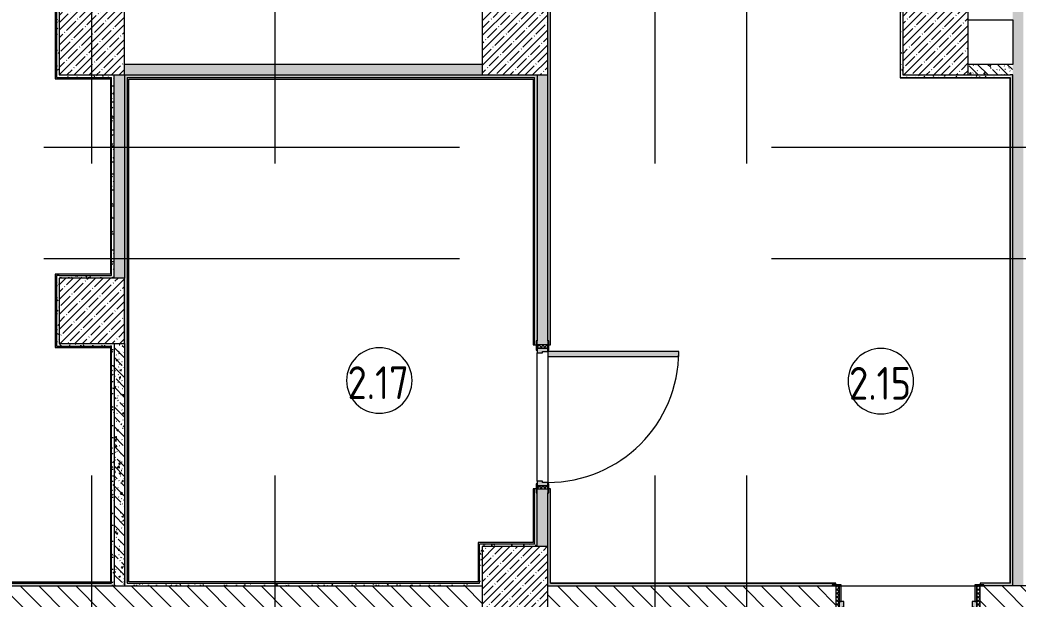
# Model space of a CAD drawing. Header units: millimetres. Extents: x -6228 to 201956, y -8553 to 30426.
# Drawn here: x 166963 to 174582, y 18700 to 23120 of the extents above; entities that cross this region are included whole.
import ezdxf

# ---------------------------------------------------------------- set-up
doc = ezdxf.new("R2010")
doc.units = ezdxf.units.MM
doc.linetypes.add('Осевая', pattern=[15875, 3175, -2381.25, 7937.5, -2381.25])
for name, color, linetype, lineweight in [('A-AREA-IDEN', 7, 'Continuous', 9), ('A-WALL-4', 7, 'Continuous', 13), ('I-WALL-5', 7, 'Continuous', 9), ('S-COLS-2', 7, 'Continuous', 9), ('Оси-2', 7, 'Осевая', 9)]:
    doc.layers.add(name, color=color, linetype=linetype, lineweight=lineweight)
for name, color, linetype, lineweight, true_color in [('A-DOOR-5', 7, 'Continuous', 9, 0xaaaaaa), ('A-DOOR-6', 7, 'Continuous', 9, 0xe2e2e2), ('A-DOOR-FRAM-4', 7, 'Continuous', 9, 0xe2e2e2), ('A-DOOR-FRAM-5', 7, 'Continuous', 9, 0xaaaaaa), ('I-WALL-6', 7, 'Continuous', 9, 0x787878), ('I-WALL-7', 9, 'Continuous', 9, 0x808080)]:
    doc.layers.add(name, color=color, linetype=linetype, lineweight=lineweight, true_color=true_color)
doc.styles.add('GOST Common', font='GOST_Common.ttf', dxfattribs={"width": 0.9, "height": 250})
pattern_1 = [(135, (96951.9, 0), (-75.43415, -75.43415), [106.68, -17.78, 3.556, -17.78]), (135, (96951.9, 75.39), (-75.43415, -75.43415), []), (50, (96951.9, 0), (127.52922, -11.15758), [13.335, -146.685]), (355, (96951.9, 0), (-24.66966, 133.74002), [10.668, -117.348]), (100.451, (96962.52, -0.93), (102.85973, 122.58178), [11.333, -124.663]), (46.184, (96951.9, 35.56), (189.75516, -29.43036), [20.002, -220.027]), (96.636, (96967.7, 33.1), (166.1822, 173.1996), [17, -186.995]), (351.184, (96951.9, 35.56), (166.18393, 173.19757), [16.002, -176.022]), (21, (96969.68, 26.67), (106.13027, -71.58603), [13.335, -146.685]), (326, (96969.68, 26.67), (43.26188, 128.93175), [10.668, -117.348]), (71.451, (96978.52, 20.7), (149.39198, 57.34505), [11.333, -124.663]), (37.5, (96951.896, 0), (2.162228, 59.188357), [3.353, -112.573, 3.353, -115.773, -117.792]), (37.5, (96951.896, 0), (2.162228, 59.188357), [-235.052, 3.353, -114.44]), (7.5, (96951.896, 0), (46.773857, 70.12615), [3.353, -64.567, 3.353, -109.906, -44.894]), (7.5, (96951.896, 0), (46.773857, 70.12615), [-181.178, 3.353, -41.542]), (327.5, (96912.247, 0), (94.91367, -4.010093), [3.353, -41.097, 3.353, -135.331, -184.023]), (327.5, (96912.247, 0), (94.91367, -4.010093), [-183.134, 3.353, -180.67]), (317.5, (96894.47, 0), (103.69057, 17.79882), [3.353, -54.432, 3.353, -88.748, -130.683]), (317.5, (96894.47, 0), (103.69057, 17.79882), [-149.885, 3.353, -127.33])]
pattern_2 = [(0, (96951.896, 0), (121.92, 30.48), [10.058, -81.382, 10.058, -81.382, -487.68]), (0, (96951.896, 0), (121.92, 30.48), [-182.88, 10.058, -172.822, 10.058, -81.382, -213.36]), (0, (96951.896, 0), (121.92, 30.48), [-457.2, 10.058, -50.902, 10.058, -142.342]), (120, (96997.616, 15.24), (-87.356454, 90.345817), [10.058, -81.382, 10.058, -81.382, -487.68]), (120, (96997.616, 15.24), (-87.356454, 90.345817), [-182.88, 10.058, -172.822, 10.058, -81.382, -213.36]), (120, (96997.616, 15.24), (-87.356454, 90.345817), [-457.2, 10.058, -50.902, 10.058, -142.342]), (240, (97012.856, 76.2), (-34.563546, -120.825817), [10.058, -81.382, 10.058, -81.382, -487.68]), (240, (97012.856, 76.2), (-34.563546, -120.825817), [-182.88, 10.058, -172.822, 10.058, -81.382, -213.36]), (240, (97012.856, 76.2), (-34.563546, -120.825817), [-457.2, 10.058, -50.902, 10.058, -142.342])]

# ---------------------------------------------------------------- blocks, each defined once
blk = doc.blocks.new('BSC_Колонна _Прямоугольная - 500х500-V195-План зашивки приборов отопления в осях 1 этажа 12-23')
at = {"layer": 'S-COLS-2'}
h = blk.add_hatch(dxfattribs=at)
h.set_pattern_fill('FP_171', color=256, style=0, pattern_type=2)
h.set_pattern_definition([(45, (-77000, -22950), (-57.02463, 57.02463), []), (45, (-76942.975, -22950), (-57.02463, 57.02463), [100.806, -20.161, 3.353, -16.808])])
h.paths.add_polyline_path([(-250, -250), (250, -250), (250, 250), (-250, 250)])
for p, q in [((250, 250), (-250, 250)), ((-250, 250), (-250, -250)), ((250, -250), (250, 250)), ((-250, -250), (250, -250))]:
    blk.add_line(p, q, dxfattribs=at)
blk = doc.blocks.new('BSC_Колонна _Прямоугольная - 500х500-V196-План зашивки приборов отопления в осях 1 этажа 12-23')
at = {"layer": 'S-COLS-2'}
h = blk.add_hatch(dxfattribs=at)
h.set_pattern_fill('FP_172', color=256, style=0, pattern_type=2)
h.set_pattern_definition([(45, (-73790, -22950), (-57.02463, 57.02463), []), (45, (-73732.975, -22950), (-57.02463, 57.02463), [100.806, -20.161, 3.353, -16.808])])
h.paths.add_polyline_path([(-250, -250), (250, -250), (250, 250), (-250, 250), (-250, -32)])
for p, q in [((250, 250), (-250, 250)), ((-250, 250), (-250, -250)), ((250, -250), (250, 250)), ((-250, -250), (250, -250))]:
    blk.add_line(p, q, dxfattribs=at)
blk = doc.blocks.new('BSC_Колонна _Прямоугольная - 500х500-V197-План зашивки приборов отопления в осях 1 этажа 12-23')
at = {"layer": 'S-COLS-2'}
h = blk.add_hatch(dxfattribs=at)
h.set_pattern_fill('FP_173', color=256, style=0, pattern_type=2)
h.set_pattern_definition([(45, (-70560, -22950), (-57.02463, 57.02463), []), (45, (-70502.975, -22950), (-57.02463, 57.02463), [100.806, -20.161, 3.353, -16.808])])
h.paths.add_polyline_path([(-208.7, -250), (250, -250), (250, 250), (-250, 250), (-250, -250)])
for p, q in [((250, 250), (-250, 250)), ((-250, 250), (-250, -250)), ((250, -250), (250, 250)), ((-250, -250), (250, -250))]:
    blk.add_line(p, q, dxfattribs=at)
blk = doc.blocks.new('110_Дверь_СКБ_1Ст_Внутренняя1 - Д-4 1100x2100h_су мгн-32375332-План зашивки приборов отопления в осях 1 этажа 12-23')
at = {"layer": 'A-DOOR-5'}
h = blk.add_hatch(dxfattribs=at)
h.set_pattern_fill('FP_35', color=256, style=0, pattern_type=2)
h.set_pattern_definition([(135, (1751.41, 164.685), (-14.14214, -14.14214), []), (225, (1751.41, 164.685), (14.14214, -14.14214), [])])
h.paths.add_polyline_path([(554.2, 100), (537.5, 100), (537.5, -100), (562.5, -100), (562.5, 100)])
at = {"layer": 'A-DOOR-6'}
h = blk.add_hatch(color=256, dxfattribs=at)
h.paths.add_polyline_path([(-487.5, 100), (-512.5, 100), (-512.5, 20), (-477.5, 20), (-477.5, 60), (-487.5, 60)])
h.paths.add_polyline_path([(537.5, 100), (512.5, 100), (512.5, 60), (502.5, 60), (502.5, 20), (537.5, 20)])
at = {"layer": 'A-DOOR-FRAM-4'}
for points in [[(-487.5, 1100), (-487.5, 100), (-447.5, 100), (-447.5, 1100)], [(-567.5, 108), (-567.5, 100), (-497.5, 100), (-497.5, 108)], [(-512.5, 100), (-512.5, 99), (-497.5, 100)], [(554.2, 108), (522.5, 108), (522.5, 100), (592.5, 100), (592.5, 108)], [(522.5, 100), (522.5, 99), (537.5, 100)], [(-497.5, 20), (-512.5, 20), (-512.5, -100), (-497.5, -100)], [(537.5, 20), (522.5, 20), (522.5, -100), (537.5, -100)], [(-567.5, -100), (-567.5, -108), (-497.5, -108), (-497.5, -100)], [(554.2, -100), (522.5, -100), (522.5, -108), (592.5, -108), (592.5, -100)]]:
    blk.add_hatch(color=256, dxfattribs=at).paths.add_polyline_path(points)
at = {"layer": 'A-DOOR-FRAM-5'}
h = blk.add_hatch(dxfattribs=at)
h.set_pattern_fill('FP_36', color=256, style=0, pattern_type=2)
h.set_pattern_definition([(45, (-371.384, 164.685), (-14.1421, 14.1421), []), (135, (-371.384, 164.685), (-14.1421, -14.1421), [])])
h.paths.add_polyline_path([(-512.5, 100), (-537.5, 100), (-537.5, -100), (-512.5, -100)])
at = {"layer": 'A-DOOR-5'}
for p, q in [((-487.5, 1100), (-487.5, 100)), ((-447.5, 1100), (-487.5, 1100)), ((-447.5, 100), (-447.5, 1100)), ((-487.5, 100), (-447.5, 100))]:
    blk.add_line(p, q, dxfattribs=at)
blk.add_arc((-487.5, 100), 1000, 360, 90, dxfattribs=at)
at = {"layer": 'A-DOOR-FRAM-5'}
for p, q in [((-497.5, 108), (-567.5, 108)), ((-567.5, 108), (-567.5, 100)), ((-567.5, 100), (-497.5, 100)), ((-512.5, 100), (-537.5, 100)), ((-537.5, 100), (-537.5, -100)), ((-487.5, 100), (-512.5, 100)), ((-512.5, 100), (-512.5, 20)), ((-512.5, -100), (-512.5, 100)), ((-497.5, 100), (-512.5, 100)), ((-512.5, 100), (-512.5, 99)), ((-512.5, 99), (-497.5, 99)), ((-497.5, 100), (-497.5, 108)), ((-497.5, 99), (-497.5, 100)), ((-487.5, 60), (-487.5, 100)), ((512.5, 100), (512.5, 60)), ((537.5, 100), (512.5, 100)), ((592.5, 108), (522.5, 108)), ((522.5, 108), (522.5, 100)), ((537.5, 100), (522.5, 100)), ((522.5, 100), (522.5, 99)), ((522.5, 100), (592.5, 100)), ((522.5, 99), (537.5, 99)), ((537.5, 20), (537.5, 100)), ((562.5, 100), (537.5, 100)), ((537.5, 100), (537.5, -100)), ((537.5, 99), (537.5, 100)), ((562.5, -100), (562.5, 100)), ((592.5, 100), (592.5, 108)), ((-512.5, 20), (-477.5, 20)), ((-497.5, 20), (-512.5, 20)), ((-512.5, 20), (-512.5, -100)), ((-497.5, -100), (-497.5, 20)), ((-477.5, 60), (-487.5, 60)), ((-477.5, 20), (-477.5, 60)), ((512.5, 60), (502.5, 60)), ((502.5, 60), (502.5, 20)), ((502.5, 20), (537.5, 20)), ((537.5, 20), (522.5, 20)), ((522.5, 20), (522.5, -100)), ((537.5, -100), (537.5, 20)), ((-497.5, -100), (-567.5, -100)), ((-567.5, -100), (-567.5, -108)), ((-567.5, -108), (-497.5, -108)), ((-537.5, -100), (-512.5, -100)), ((-512.5, -100), (-497.5, -100)), ((-497.5, -108), (-497.5, -100)), ((522.5, -100), (537.5, -100)), ((592.5, -100), (522.5, -100)), ((522.5, -100), (522.5, -108)), ((522.5, -108), (592.5, -108)), ((537.5, -100), (562.5, -100)), ((592.5, -108), (592.5, -100))]:
    blk.add_line(p, q, dxfattribs=at)
blk = doc.blocks.new('110_Дверь_СКБ_1Ст_Внутренняя1 - Д-4 1100x2100h_су мгн-32391219-План зашивки приборов отопления в осях 1 этажа 12-23')
at = {"layer": 'A-DOOR-5'}
h = blk.add_hatch(dxfattribs=at)
h.set_pattern_fill('FP_60', color=256, style=0, pattern_type=2)
h.set_pattern_definition([(135, (1751.41, 104.685), (-14.14214, -14.14214), []), (225, (1751.41, 104.685), (14.14214, -14.14214), [])])
h.paths.add_polyline_path([(562.5, 40), (537.5, 40), (537.5, -40), (562.5, -40)])
at = {"layer": 'A-DOOR-6'}
h = blk.add_hatch(color=256, dxfattribs=at)
h.paths.add_polyline_path([(537.5, 40), (512.5, 40), (512.5, 0), (502.5, 0), (502.5, -40), (537.5, -40)])
h.paths.add_polyline_path([(-477.5, -40), (-477.5, 0), (-487.5, 0), (-487.5, 40), (-512.5, 40), (-512.5, -40), (-492.7, -40)])
at = {"layer": 'A-DOOR-FRAM-4'}
for points in [[(-447.5, 162.5), (-447.5, 1040), (-487.5, 1040), (-487.5, 40), (-447.5, 40)], [(-497.5, 40), (-497.5, 48), (-567.5, 48), (-567.5, 40)], [(-497.5, 39), (-497.5, 40), (-512.5, 39)], [(592.5, 48), (522.5, 48), (522.5, 40), (592.5, 40)], [(537.5, 39), (537.5, 40), (522.5, 39)], [(-497.5, -40), (-567.5, -40), (-567.5, -48), (-497.5, -48)], [(592.5, -48), (592.5, -40), (522.5, -40), (522.5, -48)]]:
    blk.add_hatch(color=256, dxfattribs=at).paths.add_polyline_path(points)
at = {"layer": 'A-DOOR-FRAM-5'}
h = blk.add_hatch(dxfattribs=at)
h.set_pattern_fill('FP_61', color=256, style=0, pattern_type=2)
h.set_pattern_definition([(45, (-371.384, 104.685), (-14.1421, 14.1421), []), (135, (-371.384, 104.685), (-14.1421, -14.1421), [])])
h.paths.add_polyline_path([(-512.5, 40), (-537.5, 40), (-537.5, -40), (-512.5, -40)])
at = {"layer": 'A-DOOR-5'}
for p, q in [((-487.5, 1040), (-487.5, 40)), ((-447.5, 1040), (-487.5, 1040)), ((-447.5, 40), (-447.5, 1040)), ((-487.5, 40), (-447.5, 40))]:
    blk.add_line(p, q, dxfattribs=at)
blk.add_arc((-487.5, 40), 1000, 360, 90, dxfattribs=at)
at = {"layer": 'A-DOOR-FRAM-5'}
for p, q in [((-497.5, 48), (-567.5, 48)), ((-567.5, 48), (-567.5, 40)), ((-567.5, 40), (-497.5, 40)), ((-512.5, 40), (-537.5, 40)), ((-537.5, 40), (-537.5, -40)), ((-487.5, 40), (-512.5, 40)), ((-512.5, 40), (-512.5, -40)), ((-512.5, -40), (-512.5, 40)), ((-497.5, 40), (-512.5, 40)), ((-512.5, 40), (-512.5, 39)), ((-512.5, 39), (-497.5, 39)), ((-497.5, 40), (-497.5, 48)), ((-497.5, 39), (-497.5, 40)), ((-487.5, 0), (-487.5, 40)), ((-477.5, 0), (-487.5, 0)), ((-477.5, -40), (-477.5, 0)), ((512.5, 0), (502.5, 0)), ((502.5, 0), (502.5, -40)), ((512.5, 40), (512.5, 0)), ((537.5, 40), (512.5, 40)), ((592.5, 48), (522.5, 48)), ((522.5, 48), (522.5, 40)), ((537.5, 40), (522.5, 40)), ((522.5, 40), (522.5, 39)), ((522.5, 40), (592.5, 40)), ((522.5, 39), (537.5, 39)), ((537.5, -40), (537.5, 40)), ((562.5, 40), (537.5, 40)), ((537.5, 40), (537.5, -40)), ((537.5, 39), (537.5, 40)), ((562.5, -40), (562.5, 40)), ((592.5, 40), (592.5, 48)), ((-497.5, -40), (-567.5, -40)), ((-567.5, -40), (-567.5, -48)), ((-567.5, -48), (-497.5, -48)), ((-537.5, -40), (-512.5, -40)), ((-497.5, -39), (-512.5, -39)), ((-512.5, -39), (-512.5, -40)), ((-512.5, -40), (-477.5, -40)), ((-512.5, -40), (-497.5, -40)), ((-497.5, -40), (-497.5, -39)), ((-497.5, -48), (-497.5, -40)), ((502.5, -40), (537.5, -40)), ((537.5, -39), (522.5, -39)), ((522.5, -39), (522.5, -40)), ((522.5, -40), (537.5, -40)), ((592.5, -40), (522.5, -40)), ((522.5, -40), (522.5, -48)), ((522.5, -48), (592.5, -48)), ((537.5, -40), (537.5, -39)), ((537.5, -40), (562.5, -40)), ((592.5, -48), (592.5, -40))]:
    blk.add_line(p, q, dxfattribs=at)
blk = doc.blocks.new('BSC_Колонна _Прямоугольная - 500х500-V208-План зашивки приборов отопления в осях 1 этажа 12-23')
at = {"layer": 'S-COLS-2'}
h = blk.add_hatch(dxfattribs=at)
h.set_pattern_fill('FP_179', color=256, style=0, pattern_type=2)
h.set_pattern_definition([(45, (-70560, -20900), (-57.02463, 57.02463), []), (45, (-70502.975, -20900), (-57.02463, 57.02463), [100.806, -20.161, 3.353, -16.808])])
h.paths.add_polyline_path([(-208.7, -250), (250, -250), (250, 250), (-250, 250), (-250, -250)])
for p, q in [((250, 250), (-250, 250)), ((-250, 250), (-250, -250)), ((250, -250), (250, 250)), ((-250, -250), (250, -250))]:
    blk.add_line(p, q, dxfattribs=at)
blk = doc.blocks.new('BSC_Колонна _Прямоугольная - 500х500-V212-План зашивки приборов отопления в осях 1 этажа 12-23')
at = {"layer": 'S-COLS-2'}
h = blk.add_hatch(dxfattribs=at)
h.set_pattern_fill('FP_180', color=256, style=0, pattern_type=2)
h.set_pattern_definition([(45, (-73790, -18850), (-57.02463, 57.02463), []), (45, (-73732.975, -18850), (-57.02463, 57.02463), [100.806, -20.161, 3.353, -16.808])])
h.paths.add_polyline_path([(-250, -250), (250, -250), (250, 250), (-250, 250), (-250, 14.6)])
for p, q in [((250, 250), (-250, 250)), ((-250, 250), (-250, -250)), ((250, -250), (250, 250)), ((-250, -250), (250, -250))]:
    blk.add_line(p, q, dxfattribs=at)
blk = doc.blocks.new('Марка_Помещения - Номер-25198446-План зашивки приборов отопления в осях 1 этажа 12-23')
at = {"layer": 'A-AREA-IDEN'}
for start, end in [(360, 180), (180, 360)]:
    blk.add_arc((0, 0), 2.5, start, end, dxfattribs=at)

msp = doc.modelspace()

# ---------------------------------------------------------------- hatches: boundary and pattern name
at = {"layer": 'I-WALL-5'}
h = msp.add_hatch(dxfattribs=at)
h.set_pattern_fill('FP_159', color=256, style=0, pattern_type=2)
h.set_pattern_definition([(135, (96951.9, 0), (-70.71068, -70.71068), [])])
h.paths.add_polyline_path([(181151.9, 18600), (181151.9, 18800), (177131.9, 18800), (177131.9, 18600), (181136.8, 18600)])
h.paths.add_polyline_path([(175531.9, 18600), (175531.9, 18800), (174291.9, 18800), (174291.9, 18600), (175312.1, 18600)])
h.paths.add_polyline_path([(173127.9, 18600), (173191.9, 18600), (173191.9, 18800), (170991.9, 18800), (170991.9, 18600), (171671.7, 18600)])
h.paths.add_polyline_path([(170491.9, 18600), (170491.9, 18800), (163711.9, 18800), (163711.9, 18600), (170215.5, 18600)])
at = {"layer": 'I-WALL-6'}
h = msp.add_hatch(dxfattribs=at)
h.set_pattern_fill('FP_165', color=256, style=0, pattern_type=2)
h.set_pattern_definition(pattern_1)
h.paths.add_polyline_path([(174541.9, 18800), (174621.9, 18800), (174621.9, 26900), (174541.9, 26900), (174541.9, 18820)])
h = msp.add_hatch(dxfattribs=at)
h.set_pattern_fill('FP_165', color=256, style=0, pattern_type=2)
h.set_pattern_definition(pattern_1)
h.paths.add_polyline_path([(167681.9, 21150), (167761.9, 21150), (167761.9, 22700), (167681.9, 22700), (167681.9, 21170)])
h.paths.add_polyline_path([(167761.9, 23200), (167761.9, 26617.5), (167681.9, 26617.5), (167681.9, 23200)])
h = msp.add_hatch(dxfattribs=at)
h.set_pattern_fill('FP_165', color=256, style=0, pattern_type=2)
h.set_pattern_definition(pattern_1)
h.paths.add_polyline_path([(170911.9, 19100), (170991.9, 19100), (170991.9, 19540), (170911.9, 19540), (170911.9, 19120)])
h.paths.add_polyline_path([(170911.9, 20640), (170991.9, 20640), (170991.9, 22700), (170911.9, 22700), (170911.9, 20670)])
h.paths.add_polyline_path([(170991.9, 23200), (170991.9, 25200), (170911.9, 25200), (170911.9, 23200), (170943.6, 23200)])
h.paths.add_polyline_path([(170911.9, 26300), (170991.9, 26300), (170991.9, 26587.5), (170911.9, 26587.5), (170911.9, 26330)])
h = msp.add_hatch(dxfattribs=at)
h.set_pattern_fill('FP_165', color=256, style=0, pattern_type=2)
h.set_pattern_definition(pattern_1)
h.paths.add_polyline_path([(170491.9, 22700), (170491.9, 22780), (167761.9, 22780), (167761.9, 22700), (170215.5, 22700)])
h = msp.add_hatch(dxfattribs=at)
h.set_pattern_fill('FP_165', color=256, style=0, pattern_type=2)
h.set_pattern_definition(pattern_1)
h.paths.add_polyline_path([(174521.9, 22700), (174541.9, 22700), (174541.9, 22780), (174201.9, 22780), (174201.9, 22700)])
h = msp.add_hatch(dxfattribs=at)
h.set_pattern_fill('FP_165', color=256, style=0, pattern_type=2)
h.set_pattern_definition(pattern_1)
h.paths.add_polyline_path([(167761.9, 18800), (167761.9, 20650), (167681.9, 20650), (167681.9, 18800)])
at = {"layer": 'I-WALL-7'}
h = msp.add_hatch(dxfattribs=at)
h.set_pattern_fill('FP_186', color=256, style=0, pattern_type=2)
h.set_pattern_definition(pattern_2)
h.paths.add_polyline_path([(171011.9, 18800), (171011.9, 19540), (170999.9, 19540), (170999.9, 19510), (170991.9, 19510), (170991.9, 18800)])
h.paths.add_polyline_path([(170999.9, 20640), (171011.9, 20640), (171011.9, 25200), (170999.9, 25200), (170999.9, 25170), (170991.9, 25170), (170992, 20670), (170999.9, 20670)])
h.paths.add_polyline_path([(171011.9, 26300), (171011.9, 26880), (170991.9, 26880), (170991.9, 26330), (170999.9, 26330), (170999.9, 26300)])
h = msp.add_hatch(dxfattribs=at)
h.set_pattern_fill('FP_186', color=256, style=0, pattern_type=2)
h.set_pattern_definition(pattern_2)
h.paths.add_polyline_path([(167241.9, 22700), (167261.9, 22700), (167261.9, 23220), (167241.9, 23220), (167241.9, 22918)])
h = msp.add_hatch(dxfattribs=at)
h.set_pattern_fill('FP_186', color=256, style=0, pattern_type=2)
h.set_pattern_definition(pattern_2)
h.paths.add_polyline_path([(173681.9, 22700), (173701.9, 22700), (173701.9, 23220), (173681.9, 23220), (173681.9, 23200)])
h = msp.add_hatch(dxfattribs=at)
h.set_pattern_fill('FP_186', color=256, style=0, pattern_type=2)
h.set_pattern_definition(pattern_2)
h.paths.add_polyline_path([(167661.9, 22680), (167661.9, 22700), (167241.9, 22700), (167241.9, 22680), (167639.7, 22680)])
h = msp.add_hatch(dxfattribs=at)
h.set_pattern_fill('FP_186', color=256, style=0, pattern_type=2)
h.set_pattern_definition(pattern_2)
h.paths.add_polyline_path([(167681.9, 21170), (167681.9, 22700), (167661.9, 22700), (167661.9, 21170), (167667.2, 21170)])
h = msp.add_hatch(dxfattribs=at)
h.set_pattern_fill('FP_186', color=256, style=0, pattern_type=2)
h.set_pattern_definition(pattern_2)
h.paths.add_polyline_path([(170491.9, 22680), (170891.9, 22680), (170891.9, 22700), (167761.9, 22700), (167761.9, 22680), (170215.5, 22680)])
h = msp.add_hatch(dxfattribs=at)
h.set_pattern_fill('FP_186', color=256, style=0, pattern_type=2)
h.set_pattern_definition(pattern_2)
h.paths.add_polyline_path([(167761.9, 18820), (167781.9, 18820), (167781.9, 22680), (167761.9, 22680), (167761.9, 18864.6)])
h = msp.add_hatch(dxfattribs=at)
h.set_pattern_fill('FP_186', color=256, style=0, pattern_type=2)
h.set_pattern_definition(pattern_2)
h.paths.add_polyline_path([(170891.9, 19120), (170911.9, 19120), (170911.9, 19510), (170903.9, 19510), (170903.9, 19540), (170891.9, 19540), (170891.9, 19131)])
h.paths.add_polyline_path([(170903.9, 20640), (170903.9, 20670), (170911.9, 20670), (170911.9, 22700), (170891.9, 22700), (170891.9, 20640)])
h = msp.add_hatch(dxfattribs=at)
h.set_pattern_fill('FP_186', color=256, style=0, pattern_type=2)
h.set_pattern_definition(pattern_2)
h.paths.add_polyline_path([(174520.9, 22680), (174521.9, 22680), (174521.9, 22700), (173681.9, 22700), (173681.9, 22680), (173855.9, 22680)])
h = msp.add_hatch(dxfattribs=at)
h.set_pattern_fill('FP_186', color=256, style=0, pattern_type=2)
h.set_pattern_definition(pattern_2)
h.paths.add_polyline_path([(174521.9, 18820), (174541.9, 18820), (174541.9, 22700), (174521.9, 22700), (174521.9, 18821)])
h = msp.add_hatch(dxfattribs=at)
h.set_pattern_fill('FP_186', color=256, style=0, pattern_type=2)
h.set_pattern_definition(pattern_2)
h.paths.add_polyline_path([(167241.9, 20650), (167261.9, 20650), (167261.9, 21170), (167241.9, 21170), (167241.9, 20891.3)])
h = msp.add_hatch(dxfattribs=at)
h.set_pattern_fill('FP_186', color=256, style=0, pattern_type=2)
h.set_pattern_definition(pattern_2)
h.paths.add_polyline_path([(167681.9, 21150), (167681.9, 21170), (167261.9, 21170), (167261.9, 21150), (167667.2, 21150)])
h = msp.add_hatch(dxfattribs=at)
h.set_pattern_fill('FP_186', color=256, style=0, pattern_type=2)
h.set_pattern_definition(pattern_2)
h.paths.add_polyline_path([(167661.9, 20630), (167661.9, 20650), (167241.9, 20650), (167241.9, 20630), (167303.2, 20630)])
h = msp.add_hatch(dxfattribs=at)
h.set_pattern_fill('FP_186', color=256, style=0, pattern_type=2)
h.set_pattern_definition(pattern_2)
h.paths.add_polyline_path([(167661.9, 18800), (167681.9, 18800), (167681.9, 20650), (167661.9, 20650), (167661.9, 18820)])
h = msp.add_hatch(dxfattribs=at)
h.set_pattern_fill('FP_186', color=256, style=0, pattern_type=2)
h.set_pattern_definition(pattern_2)
h.paths.add_polyline_path([(170471.9, 18820), (170491.9, 18820), (170491.9, 19120), (170471.9, 19120), (170471.9, 18831)])
h = msp.add_hatch(dxfattribs=at)
h.set_pattern_fill('FP_186', color=256, style=0, pattern_type=2)
h.set_pattern_definition(pattern_2)
h.paths.add_polyline_path([(170911.9, 19100), (170911.9, 19120), (170491.9, 19120), (170491.9, 19100)])
h = msp.add_hatch(dxfattribs=at)
h.set_pattern_fill('FP_186', color=256, style=0, pattern_type=2)
h.set_pattern_definition(pattern_2)
h.paths.add_polyline_path([(167303.2, 18800), (167661.9, 18800), (167661.9, 18820), (163731.9, 18820), (163731.9, 18800), (164390.9, 18800)])
h = msp.add_hatch(dxfattribs=at)
h.set_pattern_fill('FP_186', color=256, style=0, pattern_type=2)
h.set_pattern_definition(pattern_2)
h.paths.add_polyline_path([(170215.5, 18800), (170491.9, 18800), (170491.9, 18820), (167761.9, 18820), (167761.9, 18800), (168759.4, 18800)])
h = msp.add_hatch(dxfattribs=at)
h.set_pattern_fill('FP_186', color=256, style=0, pattern_type=2)
h.set_pattern_definition(pattern_2)
h.paths.add_polyline_path([(174321.9, 18800), (174541.9, 18800), (174541.9, 18820), (174291.9, 18820), (174291.9, 18808), (174321.9, 18808), (174321.9, 18802.6)])
h.paths.add_polyline_path([(173161.9, 18800), (173161.9, 18808), (173191.9, 18808), (173191.9, 18820), (171011.9, 18820), (171011.9, 18800), (173127.9, 18800)])

# ---------------------------------------------------------------- linework, layer by layer
at = {"layer": 'A-WALL-4'}
for p, q in [((167241.9, 22680), (167661.9, 22680)), ((167661.9, 21170), (167661.9, 22680)), ((167681.9, 21150), (167681.9, 22700)), ((167761.9, 22700), (167761.9, 21150)), ((167781.9, 22680), (170891.9, 22680)), ((167781.9, 22680), (167781.9, 18820)), ((170891.9, 20640), (170891.9, 22680)), ((170911.9, 22700), (170911.9, 20670)), ((170991.9, 20670), (170991.9, 22700)), ((174521.9, 22680), (174520.9, 22680)), ((174541.9, 22700), (174521.9, 22700)), ((174521.9, 18820), (174521.9, 22680)), ((174541.9, 18800), (174541.9, 22700)), ((167261.9, 21170), (167661.9, 21170)), ((167761.9, 20650), (167761.9, 18800)), ((167241.9, 20630), (167661.9, 20630)), ((167661.9, 18820), (167661.9, 20630)), ((170891.9, 19120), (170891.9, 19540)), ((170911.9, 19100), (170911.9, 19510)), ((170991.9, 19100), (170991.9, 19510)), ((171011.9, 18820), (171011.9, 19540)), ((170471.9, 18820), (170471.9, 19120)), ((170891.9, 19120), (170491.9, 19120)), ((163731.9, 18820), (167661.9, 18820)), ((167781.9, 18820), (170471.9, 18820)), ((171011.9, 18820), (173191.9, 18820)), ((174521.9, 18820), (174291.9, 18820)), ((163711.9, 18800), (170491.9, 18800)), ((170991.9, 18800), (173161.9, 18800)), ((174641.9, 18800), (174321.9, 18800))]:
    msp.add_line(p, q, dxfattribs=at)
at = {"layer": 'I-WALL-5'}
for p, q in [((171011.9, 20640), (171011.9, 25200)), ((171012.9, 20640), (171012.9, 25200)), ((167232.9, 23229), (167232.9, 22671)), ((167241.9, 23220), (167241.9, 22680)), ((173680.9, 23221), (173680.9, 22679)), ((173681.9, 23220), (173681.9, 22680)), ((174201.9, 23120), (174541.9, 23120)), ((174541.9, 23120), (174541.9, 22780)), ((170491.9, 22780), (167761.9, 22780)), ((174541.9, 22780), (174201.9, 22780)), ((167232.9, 22671), (167652.9, 22671)), ((167652.9, 22671), (167652.9, 21179)), ((167761.9, 22700), (170491.9, 22700)), ((167792.9, 22669), (170880.9, 22669)), ((167792.9, 18831), (167792.9, 22669)), ((170880.9, 22669), (170880.9, 20640)), ((173680.9, 22679), (174520.9, 22679)), ((173681.9, 22680), (174520.9, 22680)), ((174201.9, 22700), (174521.9, 22700)), ((174520.9, 22679), (174520.9, 18821)), ((167652.9, 21179), (167232.9, 21179)), ((167232.9, 21179), (167232.9, 20621)), ((167261.9, 21170), (167241.9, 21170)), ((167241.9, 21170), (167241.9, 20630)), ((167681.9, 20650), (167681.9, 18800)), ((167232.9, 20621), (167652.9, 20621)), ((167652.9, 20621), (167652.9, 18829)), ((170880.9, 20640), (170903.9, 20640)), ((170911.9, 19600), (170911.9, 20580)), ((170999.9, 20640), (171012.9, 20640)), ((170991.9, 20550), (170991.9, 19590)), ((170903.9, 19540), (170880.9, 19540)), ((170880.9, 19540), (170880.9, 19131)), ((171012.9, 19540), (170999.9, 19540)), ((171012.9, 18821), (171012.9, 19540)), ((170460.9, 19131), (170460.9, 18831)), ((170880.9, 19131), (170460.9, 19131)), ((170491.9, 19120), (170471.9, 19120)), ((167652.9, 18829), (163740.9, 18829)), ((170460.9, 18831), (167792.9, 18831)), ((173191.9, 18821), (171012.9, 18821)), ((173191.9, 18808), (173191.9, 18821)), ((174291.9, 18821), (174291.9, 18808)), ((174520.9, 18821), (174291.9, 18821)), ((173231.9, 18800), (174251.9, 18800))]:
    msp.add_line(p, q, dxfattribs=at)
at = {"layer": 'Оси-2'}
for p, q in [((172511.9, 593.7), (172511.9, 25078.1)), ((167511.9, 593.7), (167511.9, 24898.1)), ((168911.9, 593.7), (168911.9, 24898.1)), ((171811.9, 593.7), (171811.9, 24898.1)), ((135394.4, 22150), (179201.9, 22150)), ((135394.4, 21300), (179201.9, 21300))]:
    msp.add_line(p, q, dxfattribs=at)

# ---------------------------------------------------------------- block references
at = {"layer": 'A-AREA-IDEN', "xscale": 99.99999999999993, "yscale": 99.99999999999993, "zscale": 99.99999999999993}
for p in [(169705.9, 20367.8), (173534, 20362.8)]:
    msp.add_blockref('Марка_Помещения - Номер-25198446-План зашивки приборов отопления в осях 1 этажа 12-23', p, dxfattribs=at)
at = {"layer": 'A-DOOR-5'}
for name, p, rotation in [('110_Дверь_СКБ_1Ст_Внутренняя1 - Д-4 1100x2100h_су мгн-32391219-План зашивки приборов отопления в осях 1 этажа 12-23', (170951.9, 20102.5), 269.9999999999999), ('110_Дверь_СКБ_1Ст_Внутренняя1 - Д-4 1100x2100h_су мгн-32375332-План зашивки приборов отопления в осях 1 этажа 12-23', (173754.4, 18700), 180)]:
    msp.add_blockref(name, p, dxfattribs=dict(at, rotation=rotation))
at = {"layer": 'S-COLS-2'}
for name, p in [('BSC_Колонна _Прямоугольная - 500х500-V197-План зашивки приборов отопления в осях 1 этажа 12-23', (167511.9, 22950)), ('BSC_Колонна _Прямоугольная - 500х500-V196-План зашивки приборов отопления в осях 1 этажа 12-23', (170741.9, 22950)), ('BSC_Колонна _Прямоугольная - 500х500-V195-План зашивки приборов отопления в осях 1 этажа 12-23', (173951.9, 22950)), ('BSC_Колонна _Прямоугольная - 500х500-V208-План зашивки приборов отопления в осях 1 этажа 12-23', (167511.9, 20900)), ('BSC_Колонна _Прямоугольная - 500х500-V212-План зашивки приборов отопления в осях 1 этажа 12-23', (170741.9, 18850))]:
    msp.add_blockref(name, p, dxfattribs=at)

# ---------------------------------------------------------------- texts
at = {"layer": 'A-AREA-IDEN', "char_height": 250, "width": 606.076, "attachment_point": 1, "style": 'GOST Common'}
for s, insert in [('2.17', (169464, 20476.4)), ('2.15', (173292.1, 20471.4))]:
    msp.add_mtext(s, dxfattribs=dict(at, insert=insert))

doc.saveas('drawing.dxf')
